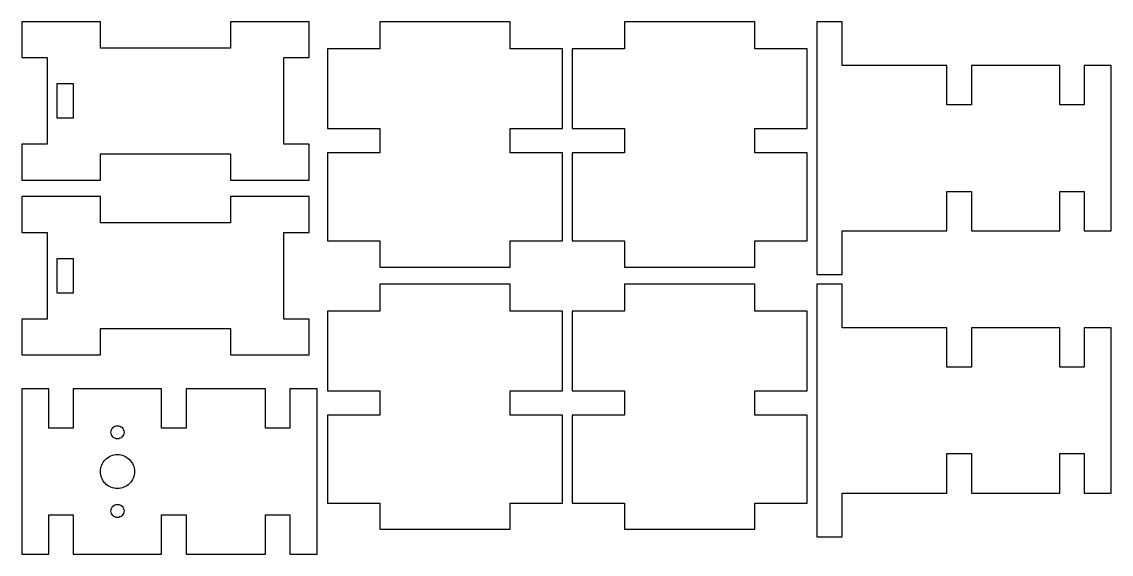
# Model space of a CAD drawing. Extents: x 10 to 440, y 14 to 290.
# Drawn here: x 302 to 426.7, y 134 to 194.9 of the extents above; entities that cross this region are included whole.
import ezdxf

# ---------------------------------------------------------------- set-up
doc = ezdxf.new("R2010")
doc.units = 0
doc.layers.add('Layer_1', color=7, linetype='CONTINUOUS')

msp = doc.modelspace()

# ---------------------------------------------------------------- linework, layer by layer
at = {"layer": 'Layer_1', "color": 7}
for p, q in [((302.05, 194.95), (302.05, 190.8495)), ((311.04996, 194.95), (302.05, 194.95)), ((311.04996, 191.9502), (311.04996, 194.95)), ((334.95032, 194.95), (325.94983, 194.95)), ((325.94983, 194.95), (325.94983, 191.9502)), ((334.95032, 190.8495), (334.95032, 194.95)), ((357.95, 194.95), (343.05016, 194.95)), ((343.05016, 194.95), (343.05016, 192.79975)), ((357.95, 192.79975), (357.95, 194.95)), ((385.95002, 194.95), (371.05017, 194.95)), ((371.05017, 194.95), (371.05017, 192.79975)), ((385.95002, 192.79975), (385.95002, 194.95)), ((393.05, 194.95), (393.05, 166.04996)), ((395.95007, 194.95), (393.05, 194.95)), ((395.95007, 189.94978), (395.95007, 194.95)), ((343.05016, 192.79975), (343.04963, 192.79975)), ((343.04963, 192.79975), (343.04963, 191.84993)), ((357.95, 191.84993), (357.95, 192.79975)), ((371.05017, 192.79975), (371.04964, 192.79975)), ((371.04964, 192.79975), (371.04964, 191.84993)), ((385.95002, 191.84993), (385.95002, 192.79975)), ((302.05, 190.8495), (304.95009, 190.8495)), ((304.95009, 190.8495), (304.95009, 180.9498)), ((325.94983, 191.9502), (311.04996, 191.9502)), ((332.05023, 180.9498), (332.05023, 190.8495)), ((332.05023, 190.8495), (334.95032, 190.8495)), ((343.04963, 191.84993), (337.05, 191.84993)), ((337.05, 191.84993), (337.05, 182.89958)), ((363.95017, 191.84993), (357.95, 191.84993)), ((363.95017, 185.55007), (363.95017, 191.84993)), ((371.04964, 191.84993), (365.05, 191.84993)), ((365.05, 191.84993), (365.05, 182.89958)), ((391.95019, 191.84993), (385.95002, 191.84993)), ((391.95019, 185.55007), (391.95019, 191.84993)), ((399.00003, 189.94978), (395.95007, 189.94978)), ((400.94977, 189.94978), (399.00003, 189.94978)), ((399.00003, 189.94978), (399.00003, 189.94978)), ((404.84981, 189.94978), (400.94977, 189.94978)), ((405.74947, 189.94978), (404.84981, 189.94978)), ((407.94988, 189.94978), (405.74947, 189.94978)), ((407.94988, 185.4498), (407.94988, 189.94978)), ((420.84985, 189.94978), (410.7497, 189.94978)), ((410.7497, 189.94978), (410.7497, 185.4498)), ((420.84985, 185.4498), (420.84985, 189.94978)), ((426.74974, 189.94978), (423.64967, 189.94978)), ((423.64967, 189.94978), (423.64967, 185.4498)), ((426.74974, 171.04966), (426.74974, 189.94978)), ((307.95, 187.85), (306.05, 187.85)), ((306.05, 187.85), (306.05, 183.95)), ((307.95, 183.95), (307.95, 187.85)), ((363.95017, 182.89958), (363.95017, 185.55007)), ((391.95019, 182.89958), (391.95019, 185.55007)), ((410.7497, 185.4498), (407.94988, 185.4498)), ((423.64967, 185.4498), (420.84985, 185.4498)), ((306.05, 183.95), (307.95, 183.95)), ((337.05, 182.89958), (337.05053, 182.89958)), ((337.05053, 182.89958), (337.05053, 182.74972)), ((337.05053, 182.74972), (343.05017, 182.74972)), ((343.05017, 182.74972), (343.05017, 179.94989)), ((357.95, 179.94989), (357.95, 182.74972)), ((357.95, 182.74972), (363.95017, 182.74972)), ((363.95017, 182.74972), (363.95017, 182.89958)), ((365.05, 182.89958), (365.05052, 182.89958)), ((365.05052, 182.89958), (365.05052, 182.74972)), ((365.05052, 182.74972), (371.05017, 182.74972)), ((371.05017, 182.74972), (371.05017, 179.94989)), ((385.95002, 179.94989), (385.95002, 182.74972)), ((385.95002, 182.74972), (391.95019, 182.74972)), ((391.95019, 182.74972), (391.95019, 182.89958)), ((304.95009, 180.9498), (302.05, 180.9498)), ((302.05, 180.9498), (302.05, 176.8498)), ((334.95032, 180.9498), (332.05023, 180.9498)), ((334.95032, 176.8498), (334.95032, 180.9498)), ((311.04996, 176.8498), (311.04996, 179.8497)), ((311.04996, 179.8497), (325.94983, 179.8497)), ((325.94983, 179.8497), (325.94983, 176.8498)), ((337.05053, 179.80001), (337.05, 179.80001)), ((337.05, 179.80001), (337.05, 169.89986)), ((343.05017, 179.94989), (337.05053, 179.94989)), ((337.05053, 179.94989), (337.05053, 179.80001)), ((363.95017, 179.94989), (357.95, 179.94989)), ((363.95017, 179.80001), (363.95017, 179.94989)), ((363.95017, 177.14954), (363.95017, 179.80001)), ((365.05052, 179.80001), (365.05, 179.80001)), ((365.05, 179.80001), (365.05, 169.89986)), ((371.05017, 179.94989), (365.05052, 179.94989)), ((365.05052, 179.94989), (365.05052, 179.80001)), ((391.95019, 179.94989), (385.95002, 179.94989)), ((391.95019, 179.80001), (391.95019, 179.94989)), ((391.95019, 177.14954), (391.95019, 179.80001)), ((363.95017, 169.89986), (363.95017, 177.14954)), ((391.95019, 169.89986), (391.95019, 177.14954)), ((302.05, 176.8498), (311.04996, 176.8498)), ((325.94983, 176.8498), (334.95032, 176.8498)), ((302.05, 174.95), (302.05, 170.8495)), ((311.04996, 174.95), (302.05, 174.95)), ((311.04996, 171.9502), (311.04996, 174.95)), ((334.95032, 174.95), (325.94983, 174.95)), ((325.94983, 174.95), (325.94983, 171.9502)), ((334.95032, 170.8495), (334.95032, 174.95)), ((407.94988, 171.04966), (407.94988, 175.54964)), ((407.94988, 175.54964), (410.7497, 175.54964)), ((410.7497, 175.54964), (410.7497, 171.04966)), ((420.84985, 171.04966), (420.84985, 175.54964)), ((420.84985, 175.54964), (423.64967, 175.54964)), ((423.64967, 175.54964), (423.64967, 171.04966)), ((302.05, 170.8495), (304.95009, 170.8495)), ((304.95009, 170.8495), (304.95009, 160.9498)), ((325.94983, 171.9502), (311.04996, 171.9502)), ((332.05023, 160.9498), (332.05023, 170.8495)), ((332.05023, 170.8495), (334.95032, 170.8495)), ((395.95007, 166.04996), (395.95007, 171.04966)), ((395.95007, 171.04966), (398.84964, 171.04966)), ((398.84964, 171.04966), (399.00003, 171.04966)), ((399.00003, 171.04966), (400.94977, 171.04966)), ((400.94977, 171.04966), (404.84981, 171.04966)), ((404.84981, 171.04966), (407.94988, 171.04966)), ((410.7497, 171.04966), (420.84985, 171.04966)), ((423.64967, 171.04966), (426.74974, 171.04966)), ((337.05, 169.89986), (343.05016, 169.89986)), ((343.05016, 169.89986), (343.05016, 166.90004)), ((357.95, 166.90004), (357.95, 169.89986)), ((357.95, 169.89986), (363.95017, 169.89986)), ((365.05, 169.89986), (371.05017, 169.89986)), ((371.05017, 169.89986), (371.05017, 166.90004)), ((385.95002, 166.90004), (385.95002, 169.89986)), ((385.95002, 169.89986), (391.95019, 169.89986)), ((307.95, 167.85), (306.05, 167.85)), ((306.05, 167.85), (306.05, 163.95)), ((307.95, 163.95), (307.95, 167.85)), ((343.05016, 166.90004), (357.95, 166.90004)), ((371.05017, 166.90004), (385.95002, 166.90004)), ((393.05, 166.04996), (395.95007, 166.04996)), ((357.95003, 164.95), (343.05018, 164.95)), ((343.05018, 164.95), (343.05018, 162.79975)), ((357.95003, 162.79975), (357.95003, 164.95)), ((385.95, 164.95), (371.05016, 164.95)), ((371.05016, 164.95), (371.05016, 162.79975)), ((385.95, 162.79975), (385.95, 164.95)), ((393.04997, 164.95), (393.04997, 136.04996)), ((395.95004, 164.95), (393.04997, 164.95)), ((395.95004, 159.94978), (395.95004, 164.95)), ((306.05, 163.95), (307.95, 163.95)), ((343.05018, 162.79975), (343.04965, 162.79975)), ((343.04965, 162.79975), (343.04965, 161.84993)), ((357.95003, 161.84993), (357.95003, 162.79975)), ((371.05016, 162.79975), (371.04963, 162.79975)), ((371.04963, 162.79975), (371.04963, 161.84993)), ((385.95, 161.84993), (385.95, 162.79975)), ((304.95009, 160.9498), (302.05, 160.9498)), ((302.05, 160.9498), (302.05, 156.8498)), ((334.95032, 160.9498), (332.05023, 160.9498)), ((334.95032, 156.8498), (334.95032, 160.9498)), ((343.04965, 161.84993), (337.05, 161.84993)), ((337.05, 161.84993), (337.05, 152.89958)), ((363.9502, 161.84993), (357.95003, 161.84993)), ((363.9502, 155.55007), (363.9502, 161.84993)), ((371.04963, 161.84993), (365.05, 161.84993)), ((365.05, 161.84993), (365.05, 152.89958)), ((391.95017, 161.84993), (385.95, 161.84993)), ((391.95017, 155.55007), (391.95017, 161.84993)), ((311.04996, 156.8498), (311.04996, 159.8497)), ((311.04996, 159.8497), (325.94983, 159.8497)), ((325.94983, 159.8497), (325.94983, 156.8498)), ((399, 159.94978), (395.95004, 159.94978)), ((400.94974, 159.94978), (399, 159.94978)), ((399, 159.94978), (399, 159.94978)), ((404.84978, 159.94978), (400.94974, 159.94978)), ((405.74944, 159.94978), (404.84978, 159.94978)), ((407.94985, 159.94978), (405.74944, 159.94978)), ((407.94985, 155.44979), (407.94985, 159.94978)), ((420.84982, 159.94978), (410.74967, 159.94978)), ((410.74967, 159.94978), (410.74967, 155.44979)), ((420.84982, 155.44979), (420.84982, 159.94978)), ((426.74972, 159.94978), (423.64965, 159.94978)), ((423.64965, 159.94978), (423.64965, 155.44979)), ((426.74972, 141.04966), (426.74972, 159.94978)), ((302.05, 156.8498), (311.04996, 156.8498)), ((325.94983, 156.8498), (334.95032, 156.8498)), ((363.9502, 152.89958), (363.9502, 155.55007)), ((391.95017, 152.89958), (391.95017, 155.55007)), ((410.74967, 155.44979), (407.94985, 155.44979)), ((423.64965, 155.44979), (420.84982, 155.44979)), ((302.049823, 152.949814), (302.049823, 134.049674)), ((305.149867, 152.949311), (302.049823, 152.949814)), ((305.149867, 148.449331), (305.149867, 152.949311)), ((318.049865, 152.949311), (307.949714, 152.949311)), ((307.949714, 152.949311), (307.949714, 148.449331)), ((318.049865, 148.449331), (318.049865, 152.949311)), ((323.050067, 152.949311), (320.849686, 152.949311)), ((320.849686, 152.949311), (320.849686, 148.449331)), ((323.949756, 152.949311), (323.050067, 152.949311)), ((327.849794, 152.949311), (323.949756, 152.949311)), ((329.949924, 152.949311), (327.849794, 152.949311)), ((327.849794, 152.949311), (327.849794, 152.949311)), ((329.949924, 148.449834), (329.949924, 152.949311)), ((329.949924, 152.949311), (329.949924, 152.949311)), ((335.849815, 152.949814), (332.749745, 152.949814)), ((332.749745, 152.949814), (332.749745, 148.449834)), ((335.849815, 134.049674), (335.849815, 152.949814)), ((337.05, 152.89958), (337.05053, 152.89958)), ((337.05053, 152.89958), (337.05053, 152.74972)), ((337.05053, 152.74972), (343.05018, 152.74972)), ((343.05018, 152.74972), (343.05018, 149.94989)), ((357.95003, 149.94989), (357.95003, 152.74972)), ((357.95003, 152.74972), (363.9502, 152.74972)), ((363.9502, 152.74972), (363.9502, 152.89958)), ((365.05, 152.89958), (365.05053, 152.89958)), ((365.05053, 152.89958), (365.05053, 152.74972)), ((365.05053, 152.74972), (371.05017, 152.74972)), ((371.05017, 152.74972), (371.05017, 149.94989)), ((385.95, 149.94989), (385.95, 152.74972)), ((385.95, 152.74972), (391.95017, 152.74972)), ((391.95017, 152.74972), (391.95017, 152.89958)), ((337.05053, 149.80001), (337.05, 149.80001)), ((337.05, 149.80001), (337.05, 139.89986)), ((343.05018, 149.94989), (337.05053, 149.94989)), ((337.05053, 149.94989), (337.05053, 149.80001)), ((363.9502, 149.94989), (357.95003, 149.94989)), ((363.9502, 149.80001), (363.9502, 149.94989)), ((363.9502, 147.14954), (363.9502, 149.80001)), ((365.05053, 149.80001), (365.05, 149.80001)), ((365.05, 149.80001), (365.05, 139.89986)), ((371.05017, 149.94989), (365.05053, 149.94989)), ((365.05053, 149.94989), (365.05053, 149.80001)), ((391.95017, 149.94989), (385.95, 149.94989)), ((391.95017, 149.80001), (391.95017, 149.94989)), ((391.95017, 147.14954), (391.95017, 149.80001)), ((307.949714, 148.449331), (305.149867, 148.449331)), ((320.849686, 148.449331), (318.049865, 148.449331)), ((332.749745, 148.449834), (329.949924, 148.449834)), ((313.75006, 147.9999), (313.75006, 147.9999)), ((363.9502, 139.89986), (363.9502, 147.14954)), ((391.95017, 139.89986), (391.95017, 147.14954)), ((407.94985, 141.04966), (407.94985, 145.54964)), ((407.94985, 145.54964), (410.74967, 145.54964)), ((410.74967, 145.54964), (410.74967, 141.04966)), ((420.84982, 141.04966), (420.84982, 145.54964)), ((420.84982, 145.54964), (423.64965, 145.54964)), ((423.64965, 145.54964), (423.64965, 141.04966)), ((314.9501, 143.5002), (314.9501, 143.5002)), ((395.95004, 136.04996), (395.95004, 141.04966)), ((395.95004, 141.04966), (398.84961, 141.04966)), ((398.84961, 141.04966), (399, 141.04966)), ((399, 141.04966), (400.94974, 141.04966)), ((400.94974, 141.04966), (404.84978, 141.04966)), ((404.84978, 141.04966), (407.94985, 141.04966)), ((410.74967, 141.04966), (420.84982, 141.04966)), ((423.64965, 141.04966), (426.74972, 141.04966)), ((337.05, 139.89986), (343.05018, 139.89986)), ((343.05018, 139.89986), (343.05018, 136.90004)), ((357.95003, 136.90004), (357.95003, 139.89986)), ((357.95003, 139.89986), (363.9502, 139.89986)), ((365.05, 139.89986), (371.05016, 139.89986)), ((371.05016, 139.89986), (371.05016, 136.90004)), ((385.95, 136.90004), (385.95, 139.89986)), ((385.95, 139.89986), (391.95017, 139.89986)), ((305.149867, 134.049674), (305.149867, 138.549681)), ((305.149867, 138.549681), (307.949714, 138.549681)), ((307.949714, 138.549681), (307.949714, 134.049674)), ((313.75006, 138.9999), (313.75006, 138.9999)), ((318.049865, 134.049674), (318.049865, 138.549681)), ((318.049865, 138.549681), (320.849686, 138.549681)), ((320.849686, 138.549681), (320.849686, 134.049674)), ((329.949924, 134.049674), (329.949924, 138.549152)), ((329.949924, 138.549152), (332.749745, 138.549152)), ((332.749745, 138.549152), (332.749745, 134.049674)), ((343.05018, 136.90004), (357.95003, 136.90004)), ((371.05016, 136.90004), (385.95, 136.90004)), ((393.04997, 136.04996), (395.95004, 136.04996)), ((302.049823, 134.049674), (305.149867, 134.049674)), ((307.949714, 134.049674), (318.049865, 134.049674)), ((320.849686, 134.049674), (323.949756, 134.049674)), ((323.949756, 134.049674), (327.849794, 134.049674)), ((327.849794, 134.049674), (329.949924, 134.049674)), ((332.749745, 134.049674), (335.849815, 134.049674))]:
    msp.add_line(p, q, dxfattribs=at)
for points in [[(312.25006, 147.9999), (312.25006, 148.198812), (312.329078, 148.389578), (312.46973, 148.53023)], [(312.46973, 148.53023), (312.610382, 148.670882), (312.801148, 148.7499), (313.00006, 148.7499)], [(313.00006, 148.7499), (313.198972, 148.7499), (313.389738, 148.670882), (313.53039, 148.53023)], [(313.53039, 148.53023), (313.671042, 148.389578), (313.75006, 148.198812), (313.75006, 147.9999)], [(312.46973, 147.46957), (312.329078, 147.610222), (312.25006, 147.800988), (312.25006, 147.9999)], [(313.00006, 147.2499), (312.801148, 147.2499), (312.610382, 147.328918), (312.46973, 147.46957)], [(313.53039, 147.46957), (313.389738, 147.328918), (313.198972, 147.2499), (313.00006, 147.2499)], [(313.75006, 147.9999), (313.75006, 147.800988), (313.671042, 147.610222), (313.53039, 147.46957)], [(311.05008, 143.5002), (311.05008, 144.017373), (311.255527, 144.513364), (311.621225, 144.87906)], [(311.621225, 144.87906), (311.986923, 145.244756), (312.482916, 145.450201), (313.00009, 145.4502)], [(313.00009, 145.4502), (313.517264, 145.450201), (314.013257, 145.244756), (314.378955, 144.87906)], [(314.378955, 144.87906), (314.744653, 144.513364), (314.9501, 144.017373), (314.9501, 143.5002)], [(311.621225, 142.12134), (311.255527, 142.487036), (311.05008, 142.983027), (311.05008, 143.5002)], [(314.9501, 143.5002), (314.9501, 142.983027), (314.744653, 142.487036), (314.378955, 142.12134)], [(313.00009, 141.5502), (312.482916, 141.550199), (311.986923, 141.755644), (311.621225, 142.12134)], [(314.378955, 142.12134), (314.013257, 141.755644), (313.517264, 141.550199), (313.00009, 141.5502)], [(312.46973, 139.53023), (312.610382, 139.670882), (312.801148, 139.7499), (313.00006, 139.7499)], [(313.00006, 139.7499), (313.198972, 139.7499), (313.389738, 139.670882), (313.53039, 139.53023)], [(312.25006, 138.9999), (312.25006, 139.198812), (312.329078, 139.389578), (312.46973, 139.53023)], [(312.46973, 138.46957), (312.329078, 138.610222), (312.25006, 138.800988), (312.25006, 138.9999)], [(313.00006, 138.2499), (312.801148, 138.2499), (312.610382, 138.328918), (312.46973, 138.46957)], [(313.53039, 138.46957), (313.389738, 138.328918), (313.198972, 138.2499), (313.00006, 138.2499)], [(313.53039, 139.53023), (313.671042, 139.389578), (313.75006, 139.198812), (313.75006, 138.9999)], [(313.75006, 138.9999), (313.75006, 138.800988), (313.671042, 138.610222), (313.53039, 138.46957)]]:
    msp.add_open_spline(points, degree=3, dxfattribs=at)

doc.saveas('drawing.dxf')
